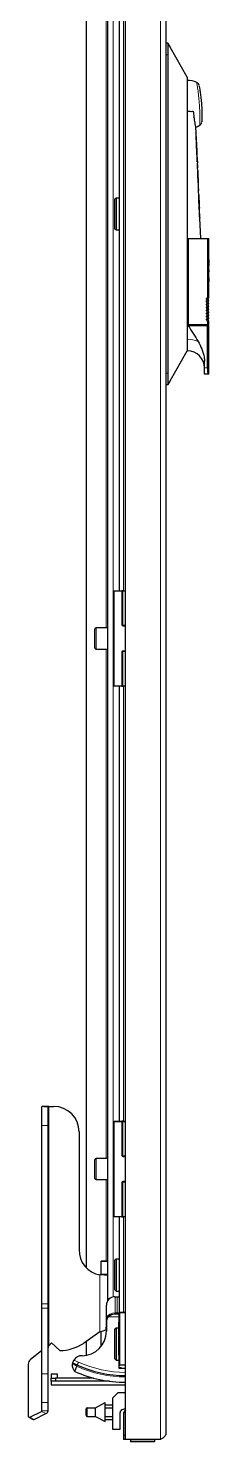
# Model space of a CAD drawing. Header units: millimetres. Extents: x -902 to 2905, y -1229 to 1219.
# Drawn here: x 838 to 923, y -702 to -36 of the extents above; entities that cross this region are included whole.
import ezdxf

# ---------------------------------------------------------------- set-up
doc = ezdxf.new("R2010")
doc.units = ezdxf.units.MM

msp = doc.modelspace()

# ---------------------------------------------------------------- linework, layer by layer
at = {"color": 7, "linetype": 'Continuous', "lineweight": 25}
for p, q in [((883.4, -700.62), (883.4, 454.38)), ((902.4, 451.78), (902.4, -698.02)), ((874.9, 416.58), (874.9, -635.38)), ((864.9, 373.49), (864.9, -619.73)), ((880.4, 54.38), (880.4, -300.62)), ((903.4, -42.62), (902.4, -42.62)), ((912.4, -58.62), (904.48, -44.53)), ((903.4, -48.12), (903.4, -198.12)), ((912.4, -58.62), (912.4, -64.09)), ((912.4, -64.09), (912.4, -71.62)), ((912.4, -71.62), (912.4, -174.62)), ((919.34, -79.68), (919.35, -79.49)), ((916.92, -91.29), (916.52, -82.1)), ((916.63, -85.32), (916.59, -84.94)), ((916.64, -85.32), (916.6, -84.94)), ((916.6, -84.94), (916.72, -88.1)), ((916.65, -85.61), (916.63, -85.32)), ((916.64, -85.32), (916.63, -85.32)), ((916.66, -85.61), (916.64, -85.32)), ((916.66, -85.61), (916.65, -85.61)), ((917, -93.38), (916.91, -91.29)), ((917.18, -97.29), (916.96, -93.49)), ((917.17, -96.89), (917.03, -93.79)), ((917.03, -95.19), (917.27, -99.18)), ((917.16, -96.89), (917.18, -97.29)), ((917.23, -98.54), (917.17, -97.29)), ((917.18, -97.29), (917.17, -97.29)), ((917.2, -99.18), (917.19, -99.18)), ((917.27, -99.18), (917.2, -99.18)), ((917.35, -101.4), (917.26, -99.18)), ((917.3, -101.4), (917.3, -101.39)), ((917.3, -101.4), (917.3, -101.4)), ((917.42, -102.66), (917.36, -101.4)), ((917.41, -102.67), (917.41, -102.66)), ((917.52, -105.12), (917.42, -102.98)), ((917.53, -105.12), (917.52, -105.12)), ((917.73, -109.67), (917.53, -105.09)), ((917.57, -107.14), (917.62, -108.11)), ((917.58, -107.14), (917.63, -108.11)), ((917.69, -109.67), (917.68, -109.67)), ((917.82, -112.04), (917.72, -109.67)), ((917.77, -112.04), (917.77, -112.04)), ((917.94, -114.5), (917.83, -112.03)), ((878.9, -115.62), (878.4, -116.12)), ((878.4, -130.12), (878.4, -116.12)), ((880.4, -115.62), (878.9, -115.62)), ((878.9, -115.62), (878.9, -130.62)), ((917.89, -113.74), (917.89, -113.74)), ((917.9, -113.74), (917.9, -113.74)), ((917.93, -114.27), (917.92, -114.12)), ((917.94, -114.67), (917.93, -114.39)), ((917.96, -115.97), (917.95, -115.97)), ((917.97, -115.97), (917.96, -115.97)), ((918, -116.76), (917.96, -115.97)), ((918.02, -116.43), (917.97, -115.19)), ((918.01, -116.76), (917.97, -115.97)), ((917.99, -116.76), (917.98, -116.76)), ((917.99, -116.76), (918.01, -116.76)), ((918, -115.94), (918.05, -117.04)), ((918.03, -116.75), (918.02, -116.43)), ((918.07, -117.65), (918.04, -116.85)), ((918.13, -118.88), (918.07, -117.65)), ((918.16, -119.69), (918.15, -119.41)), ((918.17, -119.94), (918.17, -119.8)), ((918.18, -120.41), (918.18, -120.41)), ((918.31, -123), (918.19, -120.33)), ((918.19, -120.41), (918.19, -120.41)), ((918.26, -123.01), (918.25, -123.01)), ((918.31, -124.47), (918.25, -123.02)), ((918.39, -125.12), (918.3, -123)), ((918.82, -134.62), (918.4, -125.12)), ((878.4, -130.12), (878.9, -130.62)), ((878.9, -130.62), (880.4, -130.62)), ((912.4, -134.62), (912.61, -134.62)), ((912.61, -134.62), (912.85, -134.62)), ((912.85, -134.62), (912.85, -175.12)), ((912.85, -134.62), (921.95, -134.62)), ((921.95, -134.62), (921.95, -162.62)), ((921.95, -134.62), (922.61, -134.62)), ((922.36, -139.62), (922.61, -139.62)), ((922.36, -139.62), (922.36, -149.38)), ((922.6, -141.57), (922.6, -139.62)), ((922.61, -139.62), (922.61, -134.62)), ((922.48, -141.57), (922.48, -147.43)), ((922.49, -141.57), (922.48, -141.57)), ((922.49, -141.57), (922.49, -147.43)), ((922.49, -141.57), (922.61, -141.57)), ((922.61, -142.55), (922.54, -142.55)), ((922.54, -142.55), (922.54, -147.43)), ((922.58, -144.5), (922.58, -147.43)), ((922.59, -144.5), (922.58, -144.5)), ((922.59, -144.5), (922.59, -147.43)), ((922.59, -144.5), (922.61, -144.5)), ((922.6, -144.5), (922.6, -142.55)), ((922.61, -142.55), (922.61, -141.57)), ((922.61, -147.43), (922.61, -144.5)), ((922.54, -149.38), (922.36, -149.38)), ((922.5, -153.18), (922.36, -153.18)), ((922.36, -153.18), (922.36, -156.15)), ((922.49, -147.43), (922.48, -147.43)), ((922.54, -147.43), (922.49, -147.43)), ((922.54, -149.38), (922.54, -152.31)), ((922.61, -152.31), (922.54, -152.31)), ((922.6, -153.18), (922.57, -156.15)), ((922.59, -147.43), (922.58, -147.43)), ((922.58, -149.38), (922.58, -150.35)), ((922.59, -149.38), (922.58, -149.38)), ((922.59, -150.35), (922.58, -150.35)), ((922.61, -147.43), (922.59, -147.43)), ((922.59, -149.38), (922.59, -150.35)), ((922.59, -149.38), (922.61, -149.38)), ((922.61, -150.35), (922.59, -150.35)), ((922.6, -149.38), (922.6, -147.43)), ((922.6, -152.31), (922.6, -150.35)), ((922.6, -153.81), (922.61, -153.18)), ((922.61, -153.18), (922.6, -153.18)), ((922.61, -150.35), (922.61, -149.38)), ((922.61, -153.18), (922.61, -152.31)), ((922.36, -156.15), (922.43, -156.15)), ((922.42, -153.68), (922.42, -154.47)), ((922.43, -153.68), (922.42, -153.68)), ((922.43, -154.47), (922.42, -154.47)), ((922.42, -154.97), (922.42, -156.15)), ((922.43, -154.97), (922.42, -154.97)), ((922.43, -153.68), (922.43, -154.47)), ((922.43, -153.68), (922.49, -153.68)), ((922.49, -154.47), (922.43, -154.47)), ((922.43, -154.97), (922.43, -156.15)), ((922.43, -154.97), (922.48, -154.97)), ((922.51, -156.15), (922.52, -156.15)), ((922.53, -154.71), (922.52, -154.71)), ((922.52, -156.15), (922.56, -156.15)), ((922.55, -155.36), (922.54, -155.36)), ((922.54, -155.72), (922.54, -155.73)), ((922.55, -155.72), (922.54, -155.72)), ((922.55, -155.73), (922.54, -155.73)), ((922.56, -154.02), (922.55, -154.02)), ((922.55, -155.72), (922.55, -155.73)), ((922.55, -156.06), (922.55, -156.15)), ((922.56, -156.06), (922.55, -156.06)), ((922.56, -156.06), (922.56, -156.15)), ((922.57, -156.15), (922.59, -156.15)), ((922.58, -156.15), (922.59, -155.54)), ((922.59, -155.05), (922.6, -153.78)), ((922.6, -155.05), (922.59, -155.05)), ((922.59, -156.15), (922.6, -155.54)), ((922.6, -155.54), (922.59, -155.54)), ((922.6, -155.05), (922.61, -153.78)), ((922.61, -153.78), (922.6, -153.78)), ((922.6, -155.54), (922.6, -154.72)), ((922.6, -155.05), (922.61, -155.05)), ((922.6, -155.54), (922.61, -155.54)), ((922.61, -153.78), (922.61, -155.05)), ((922.61, -162.62), (922.61, -155.54)), ((921.41, -162.72), (921.85, -162.72)), ((921.41, -164.12), (921.85, -164.12)), ((921.41, -165.52), (921.85, -165.52)), ((922.51, -162.72), (921.85, -162.72)), ((922.51, -164.12), (921.85, -164.12)), ((922.51, -165.52), (921.85, -165.52)), ((922.61, -164.02), (921.95, -164.02)), ((922.61, -165.42), (921.95, -165.42)), ((922.61, -164.02), (922.11, -162.72)), ((922.61, -165.42), (922.11, -164.12)), ((922.61, -166.82), (922.11, -165.52)), ((921.41, -166.92), (921.85, -166.92)), ((921.41, -168.32), (921.85, -168.32)), ((921.41, -169.72), (921.85, -169.72)), ((921.41, -171.12), (921.85, -171.12)), ((921.41, -172.52), (921.85, -172.52)), ((922.51, -166.92), (921.85, -166.92)), ((922.51, -168.32), (921.85, -168.32)), ((922.51, -169.72), (921.85, -169.72)), ((922.51, -171.12), (921.85, -171.12)), ((922.51, -172.52), (921.85, -172.52)), ((922.61, -166.82), (921.95, -166.82)), ((922.61, -168.22), (921.95, -168.22)), ((922.61, -169.62), (921.95, -169.62)), ((922.61, -171.02), (921.95, -171.02)), ((922.61, -172.42), (921.95, -172.42)), ((922.61, -168.22), (922.11, -166.92)), ((922.61, -169.62), (922.11, -168.32)), ((922.61, -171.02), (922.11, -169.72)), ((922.61, -172.42), (922.11, -171.12)), ((922.61, -173.82), (922.11, -172.52)), ((912.4, -174.62), (912.4, -175.62)), ((912.4, -175.12), (912.61, -175.12)), ((912.61, -175.62), (912.4, -175.62)), ((912.61, -175.12), (912.85, -175.12)), ((912.61, -175.62), (912.85, -175.62)), ((912.85, -175.12), (921.95, -175.12)), ((912.85, -175.62), (921.95, -175.62)), ((920.61, -175.62), (920.59, -175.12)), ((921.95, -173.82), (921.95, -175.12)), ((922.61, -173.82), (921.95, -173.82)), ((921.95, -175.12), (922.61, -175.12)), ((921.95, -195.62), (921.95, -175.62)), ((921.95, -175.62), (922.61, -175.62)), ((922.61, -175.12), (922.61, -173.82)), ((922.61, -198.62), (922.61, -175.62)), ((912.4, -182.15), (912.4, -187.62)), ((904.48, -201.7), (912.4, -187.62)), ((912.4, -187.62), (912.61, -187.62)), ((920.61, -195.62), (920.61, -192.53)), ((922.33, -198.62), (920.61, -198.62)), ((922.61, -198.62), (922.33, -198.62)), ((903.4, -203.62), (902.4, -203.62)), ((877.9, -345.42), (877.9, -300.82)), ((878.1, -300.62), (881.7, -300.62)), ((882.1, -300.62), (881.7, -300.62)), ((881.9, -300.82), (881.9, -316.92)), ((882.1, -300.62), (883.4, -300.62)), ((868.9, -324.16), (868.9, -318.72)), ((874.9, -318.12), (869.5, -318.12)), ((882.1, -317.12), (883.4, -317.12)), ((868.9, -327.52), (868.9, -324.16)), ((869.5, -328.12), (874.9, -328.12)), ((881.9, -329.32), (881.9, -345.42)), ((883.4, -329.12), (882.1, -329.12)), ((881.7, -345.62), (878.1, -345.62)), ((880.4, -345.62), (880.4, -550.62)), ((881.7, -345.62), (882.1, -345.62)), ((883.4, -345.62), (882.1, -345.62)), ((846.92, -543.64), (843.92, -543.64)), ((843.92, -552.62), (843.92, -543.64)), ((844.88, -543.62), (847, -543.62)), ((846.92, -552.62), (846.92, -543.64)), ((847.22, -543.62), (847, -543.62)), ((847.22, -543.62), (849.51, -543.62)), ((843.92, -636.67), (843.92, -552.62)), ((846.92, -636.67), (846.92, -552.62)), ((877.9, -595.42), (877.9, -550.82)), ((878.1, -550.62), (881.7, -550.62)), ((882.1, -550.62), (881.7, -550.62)), ((881.9, -550.82), (881.9, -566.92)), ((882.1, -550.62), (883.4, -550.62)), ((861.51, -555.62), (861.51, -611.12)), ((868.9, -574.16), (868.9, -568.72)), ((874.9, -568.12), (869.5, -568.12)), ((882.1, -567.12), (883.4, -567.12)), ((868.9, -577.52), (868.9, -574.16)), ((869.5, -578.12), (874.9, -578.12)), ((881.9, -579.32), (881.9, -595.42)), ((883.4, -579.12), (882.1, -579.12)), ((881.7, -595.62), (878.1, -595.62)), ((880.4, -595.62), (880.4, -640.62)), ((881.7, -595.62), (882.1, -595.62)), ((883.4, -595.62), (882.1, -595.62)), ((874.9, -616.58), (871.9, -616.58)), ((871.9, -616.72), (871.9, -616.58)), ((871.9, -622.87), (871.9, -616.72)), ((878.9, -615.62), (878.4, -616.12)), ((878.4, -623.12), (878.4, -616.12)), ((880.4, -615.62), (878.9, -615.62)), ((878.9, -615.62), (878.9, -623.12)), ((874.9, -622.87), (871.9, -622.87)), ((878.4, -630.12), (878.4, -623.12)), ((878.9, -623.12), (878.9, -630.62)), ((878.4, -630.12), (878.9, -630.62)), ((878.9, -630.62), (880.4, -630.62)), ((843.92, -638.67), (843.92, -636.67)), ((843.92, -669.56), (843.92, -638.67)), ((846.92, -638.67), (846.92, -636.67)), ((846.92, -669.56), (846.92, -638.67)), ((874.4, -643.26), (874.4, -637.32)), ((874.4, -643.26), (874.4, -637.32)), ((878.4, -633.32), (878.4, -633.32)), ((878.4, -633.32), (878.43, -633.32)), ((878.43, -633.32), (879.39, -633.32)), ((879.39, -633.32), (880.4, -633.32)), ((874.3, -645.65), (874.4, -645.65)), ((874.3, -645.78), (874.4, -645.78)), ((874.3, -645.78), (874.3, -647.34)), ((874.4, -645.32), (874.4, -643.26)), ((874.4, -645.32), (874.4, -649.57)), ((878.4, -641.32), (880.4, -641.32)), ((880.2, -645.27), (880.4, -645.27)), ((880.2, -648.22), (880.2, -645.27)), ((880.4, -640.62), (880.7, -640.62)), ((880.4, -665.32), (880.4, -640.92)), ((880.7, -640.62), (881.35, -640.62)), ((881.35, -640.62), (882.4, -640.62)), ((882.4, -640.62), (883.4, -640.62)), ((871.3, -649.82), (863.55, -655.26)), ((871.9, -656.73), (871.9, -649.64)), ((874.29, -647.47), (874.3, -647.47)), ((874.3, -647.34), (874.4, -647.34)), ((874.3, -647.47), (874.4, -647.47)), ((874.3, -647.54), (874.4, -647.54)), ((874.3, -647.67), (874.4, -647.67)), ((874.3, -648.67), (874.3, -647.67)), ((874.3, -649.17), (874.3, -648.67)), ((874.3, -648.67), (874.4, -648.67)), ((874.3, -649.17), (874.4, -649.17)), ((878.9, -648.12), (878.4, -648.62)), ((878.4, -655.62), (878.4, -648.62)), ((880.2, -648.12), (878.9, -648.12)), ((878.9, -648.12), (878.9, -655.62)), ((880.18, -651.66), (880.4, -651.66)), ((880.2, -648.22), (880.4, -648.22)), ((880.2, -650.22), (880.2, -648.22)), ((880.2, -650.22), (880.4, -650.22)), ((880.2, -651.57), (880.2, -650.22)), ((880.2, -651.57), (880.4, -651.57)), ((880.2, -653.23), (880.2, -651.83)), ((843.74, -658.78), (838.62, -662.82)), ((848.51, -654.98), (847.22, -656.38)), ((852.45, -658.62), (848.51, -654.98)), ((864.9, -654.31), (864.9, -660.8)), ((878.4, -662.62), (878.4, -655.62)), ((878.9, -655.62), (878.9, -663.12)), ((880.2, -654.82), (880.18, -654.82)), ((880.2, -653.23), (880.4, -653.23)), ((880.2, -654.28), (880.2, -653.23)), ((880.2, -654.28), (880.4, -654.28)), ((880.2, -656.15), (880.2, -654.28)), ((880.2, -656.15), (880.4, -656.15)), ((880.2, -656.95), (880.2, -656.15)), ((880.2, -656.95), (880.4, -656.95)), ((837.53, -665.05), (837.53, -689.54)), ((860.67, -665.5), (858.5, -664.61)), ((878.4, -662.62), (878.9, -663.12)), ((878.9, -663.12), (880.4, -663.12)), ((880.2, -660.76), (880.4, -660.76)), ((880.4, -667.12), (880.4, -665.32)), ((883.4, -665.62), (880.7, -665.62)), ((843.92, -683.08), (843.92, -669.56)), ((846.92, -683.08), (846.92, -669.56)), ((851.3, -669.82), (848.3, -669.82)), ((848.3, -669.82), (848.3, -671.62)), ((848.3, -673.12), (848.3, -671.62)), ((848.3, -671.62), (850.3, -671.62)), ((850.3, -671.62), (850.3, -673.12)), ((868.27, -671.62), (850.3, -671.62)), ((851.3, -671.62), (851.3, -669.82)), ((881.15, -666.82), (880.4, -666.82)), ((883.4, -667.12), (880.4, -667.12)), ((882.2, -667.12), (881.15, -666.82)), ((850.3, -673.12), (848.3, -673.12)), ((848.3, -673.12), (848.3, -674.82)), ((848.3, -674.82), (883.4, -674.82)), ((875.79, -673.12), (850.3, -673.12)), ((879.8, -678.62), (877.3, -681.12)), ((883.4, -678.62), (879.8, -678.62)), ((843.92, -687.09), (843.92, -683.08)), ((846.92, -687.09), (846.92, -683.08)), ((865.3, -685.65), (869.3, -685.65)), ((869.3, -685.65), (873.8, -683.16)), ((869.3, -689.66), (869.3, -685.65)), ((873.8, -685.72), (873.8, -683.16)), ((873.8, -684.16), (877.3, -684.16)), ((873.8, -685.66), (877.3, -685.66)), ((873.8, -689.59), (873.8, -685.72)), ((877.3, -681.12), (877.3, -695.62)), ((837.79, -690.08), (839.92, -691.14)), ((838.24, -690.05), (843.74, -687.3)), ((840.36, -691.11), (845.86, -688.36)), ((864.8, -689.16), (864.8, -686.15)), ((865.3, -689.66), (869.3, -689.66)), ((869.3, -689.66), (873.8, -692.16)), ((873.8, -692.16), (873.8, -689.59)), ((873.8, -689.66), (877.3, -689.66)), ((873.8, -691.16), (877.3, -691.16)), ((880.8, -695.62), (880.8, -687.89)), ((881.89, -686.45), (883.4, -686.02)), ((883.4, -686.65), (882.4, -687.98)), ((882.4, -687.98), (882.4, -698.62)), ((877.3, -695.62), (880.8, -695.62)), ((882.4, -698.62), (882.4, -700.62)), ((883.4, -698.62), (882.4, -698.62)), ((883.4, -700.62), (882.4, -700.62)), ((899.8, -700.62), (883.4, -700.62)), ((885.65, -700.62), (885.65, -701.37)), ((896.9, -701.62), (885.9, -701.62)), ((897.15, -701.37), (897.15, -700.62))]:
    msp.add_line(p, q, dxfattribs=at)
at = {"color": 8, "linetype": 'Continuous', "lineweight": 18}
for p, q in [((899.8, -700.62), (899.8, 454.38)), ((877.5, 416.58), (877.5, -633.42)), ((874.3, 71.88), (874.3, -318.12)), ((882.4, 54.38), (882.4, -300.62)), ((903.4, -48.12), (902.4, -48.12)), ((917.58, -107.14), (917.57, -107.14)), ((917.63, -108.11), (917.62, -108.11)), ((912.61, -134.62), (912.61, -175.12)), ((921.95, -162.62), (922.61, -162.62)), ((912.61, -182.15), (912.4, -182.15)), ((912.61, -187.62), (912.61, -182.15)), ((903.4, -198.12), (902.4, -198.12)), ((920.61, -195.62), (921.95, -195.62)), ((877.9, -300.82), (878.1, -300.82)), ((878.1, -300.62), (878.1, -300.82)), ((878.1, -300.82), (878.1, -345.42)), ((881.7, -300.82), (878.1, -300.82)), ((881.7, -300.62), (881.7, -300.82)), ((881.7, -316.92), (881.7, -300.82)), ((881.7, -300.82), (881.9, -300.82)), ((881.9, -300.82), (882.1, -300.82)), ((882.1, -300.62), (882.1, -300.82)), ((882.1, -300.82), (882.1, -316.92)), ((883.4, -300.82), (882.1, -300.82)), ((869.5, -318.12), (869.5, -324.3)), ((881.9, -316.92), (881.7, -316.92)), ((881.9, -316.92), (882.1, -316.92)), ((882.1, -317.12), (882.1, -316.92)), ((882.1, -316.92), (883.4, -316.92)), ((882.1, -317.12), (882.1, -317.32)), ((883.4, -317.32), (882.1, -317.32)), ((869.5, -324.3), (869.5, -328.12)), ((874.3, -328.12), (874.3, -568.12)), ((881.7, -329.32), (881.9, -329.32)), ((881.7, -345.42), (881.7, -329.32)), ((882.1, -329.32), (881.9, -329.32)), ((882.1, -328.92), (882.1, -329.12)), ((882.1, -328.92), (883.4, -328.92)), ((882.1, -329.12), (882.1, -329.32)), ((883.4, -329.32), (882.1, -329.32)), ((882.1, -329.32), (882.1, -345.42)), ((878.1, -345.42), (877.9, -345.42)), ((878.1, -345.42), (881.7, -345.42)), ((878.1, -345.42), (878.1, -345.62)), ((881.7, -345.42), (881.9, -345.42)), ((881.7, -345.42), (881.7, -345.62)), ((882.1, -345.42), (881.9, -345.42)), ((882.1, -345.42), (882.1, -345.62)), ((882.1, -345.42), (883.4, -345.42)), ((882.4, -345.62), (882.4, -550.62)), ((847.22, -543.62), (847.22, -656.38)), ((846.92, -552.62), (843.92, -552.62)), ((877.9, -550.82), (878.1, -550.82)), ((878.1, -550.62), (878.1, -550.82)), ((878.1, -550.82), (878.1, -595.42)), ((881.7, -550.82), (878.1, -550.82)), ((881.7, -550.62), (881.7, -550.82)), ((881.7, -566.92), (881.7, -550.82)), ((881.7, -550.82), (881.9, -550.82)), ((881.9, -550.82), (882.1, -550.82)), ((882.1, -550.62), (882.1, -550.82)), ((882.1, -550.82), (882.1, -566.92)), ((883.4, -550.82), (882.1, -550.82)), ((869.5, -568.12), (869.5, -574.3)), ((881.9, -566.92), (881.7, -566.92)), ((881.9, -566.92), (882.1, -566.92)), ((882.1, -566.92), (883.4, -566.92)), ((882.1, -567.12), (882.1, -566.92)), ((882.1, -567.12), (882.1, -567.32)), ((883.4, -567.32), (882.1, -567.32)), ((869.5, -574.3), (869.5, -578.12)), ((874.3, -578.12), (874.3, -616.58)), ((881.7, -595.42), (881.7, -579.32)), ((881.7, -579.32), (881.9, -579.32)), ((882.1, -579.32), (881.9, -579.32)), ((882.1, -578.92), (883.4, -578.92)), ((882.1, -578.92), (882.1, -579.12)), ((882.1, -579.12), (882.1, -579.32)), ((883.4, -579.32), (882.1, -579.32)), ((882.1, -579.32), (882.1, -595.42)), ((878.1, -595.42), (877.9, -595.42)), ((878.1, -595.42), (881.7, -595.42)), ((878.1, -595.42), (878.1, -595.62)), ((881.7, -595.42), (881.9, -595.42)), ((881.7, -595.42), (881.7, -595.62)), ((882.1, -595.42), (881.9, -595.42)), ((882.1, -595.42), (882.1, -595.62)), ((882.1, -595.42), (883.4, -595.42)), ((882.4, -595.62), (882.4, -640.62)), ((874.9, -616.72), (871.9, -616.72)), ((871.3, -622.98), (871.3, -649.82)), ((846.92, -636.67), (843.92, -636.67)), ((846.92, -638.67), (843.92, -638.67)), ((874.4, -637.32), (874.4, -637.32)), ((878.43, -640.82), (878.43, -633.32)), ((879.39, -633.32), (879.39, -640.82)), ((880.4, -642.82), (875.28, -642.82)), ((878.4, -641.32), (878.4, -640.82)), ((878.4, -640.82), (878.43, -640.82)), ((878.43, -641.32), (878.43, -640.82)), ((878.43, -640.82), (879.39, -640.82)), ((879.39, -640.82), (880.42, -640.82)), ((880.4, -640.92), (880.7, -640.92)), ((880.7, -640.62), (880.7, -640.92)), ((880.7, -640.92), (880.7, -665.32)), ((883.4, -640.92), (880.7, -640.92)), ((843.74, -658.78), (843.74, -687.3)), ((859.07, -663.21), (861.26, -664.12)), ((880.2, -659.52), (880.4, -659.52)), ((880.4, -665.32), (880.7, -665.32)), ((880.7, -665.32), (883.4, -665.32)), ((880.7, -665.32), (880.7, -665.62)), ((846.92, -669.56), (843.92, -669.56)), ((846.92, -683.08), (843.92, -683.08)), ((865.3, -685.65), (865.3, -689.66)), ((840.36, -691.11), (838.24, -690.05)), ((843.74, -687.3), (845.86, -688.36)), ((843.92, -687.09), (846.92, -687.09)), ((885.65, -701.37), (897.15, -701.37))]:
    msp.add_line(p, q, dxfattribs=at)
at = {"color": 7, "linetype": 'Continuous', "lineweight": 25, "flags": 128}
for points in [[(916.96, -93.49), (917, -94.44), (917.03, -95.19)], [(917.2, -99.18), (917.26, -100.42), (917.3, -101.4)], [(917.58, -107.8), (917.69, -110.17), (917.77, -112.04)], [(917.62, -108.11), (917.65, -108.99), (917.68, -109.67)], [(917.63, -108.11), (917.66, -108.99), (917.69, -109.67)], [(917.97, -116.62), (918.16, -121.02), (918.31, -124.47)], [(918.25, -123.01), (918.1, -119.51), (917.98, -116.76)], [(918.26, -123.01), (918.11, -119.51), (917.99, -116.76)], [(922.51, -155.45), (922.52, -155.63), (922.52, -155.77)], [(922.54, -155.72), (922.54, -155.51), (922.54, -155.36)], [(922.55, -155.72), (922.55, -155.51), (922.55, -155.36)], [(837.53, -689.54), (837.55, -689.7), (837.59, -689.84), (837.65, -689.96), (837.74, -690.05), (837.85, -690.1), (837.97, -690.12), (838.1, -690.1), (838.24, -690.05)]]:
    msp.add_lwpolyline(points, dxfattribs=at)
at = {"color": 7, "linetype": 'Continuous', "lineweight": 25}
for centre, radius, start, end in [((912.4, -71.62), 11.4, 66.37549, 90), ((912.4, -71.62), 11.4, 291.36213, 301.71629), ((922.51, -162.62), 0.1, 270, 360), ((922.51, -164.02), 0.1, 270, 0), ((922.51, -165.42), 0.1, 270, 0), ((922.51, -166.82), 0.1, 270, 0), ((922.51, -168.22), 0.1, 270, 0), ((922.51, -169.62), 0.1, 270, 0), ((922.51, -171.02), 0.1, 270, 0), ((922.51, -172.42), 0.1, 270, 0), ((912.61, -195.62), 8, 0, 90), ((878.1, -300.82), 0.2, 90, 180), ((881.7, -300.82), 0.2, 0, 90), ((869.5, -318.72), 0.6, 90, 180), ((882.1, -316.92), 0.2, 180, 270), ((869.5, -327.52), 0.6, 180, 270), ((882.1, -329.32), 0.2, 90, 180), ((878.1, -345.42), 0.2, 180, 270), ((881.7, -345.42), 0.2, 270, 0), ((849.51, -555.62), 12, 0, 90), ((878.1, -550.82), 0.2, 90, 180), ((881.7, -550.82), 0.2, 0, 90), ((869.5, -568.72), 0.6, 90, 180), ((882.1, -566.92), 0.2, 180, 270), ((869.5, -577.52), 0.6, 180, 270), ((882.1, -579.32), 0.2, 90, 180), ((878.1, -595.42), 0.2, 180, 270), ((881.7, -595.42), 0.2, 270, 0), ((873.08, -611.53), 11.58, 177.93112, 261.14125), ((878.4, -637.32), 4, 90, 180), ((878.4, -637.32), 4, 90, 180), ((878.4, -645.32), 4, 141.31781, 180), ((880.7, -640.92), 0.3, 90, 180), ((862.9, -649.57), 11.5, 270, 0), ((852.45, -638.62), 20, 270, 303.69007), ((840.54, -665.14), 3.01, 129.67109, 178.31266), ((862.9, -665.57), 4.5, 90, 148.43185), ((883.4, -615.42), 55, 245.58594, 270), ((880.7, -665.32), 0.3, 180, 270), ((883.4, -615.42), 58.2, 245.70354, 270), ((865.3, -686.15), 0.5, 90, 180), ((840.11, -690.69), 0.489, 246.38197, 300.88579), ((843.65, -687.05), 0.266, 289.1377, 351.58375), ((845.34, -686.85), 1.59, 289.1377, 351.58375), ((865.3, -689.16), 0.5, 180, 270), ((882.3, -687.89), 1.5, 106, 180), ((885.9, -701.37), 0.25, 180, 270), ((896.9, -701.37), 0.25, 270, 0)]:
    msp.add_arc(centre, radius, start, end, dxfattribs=at)
at = {"color": 8, "linetype": 'Continuous', "lineweight": 18}
for centre, radius, start, end in [((912.76, -194.21), 12.07, 66.28954, 90.71323), ((882.1, -316.92), 0.4, 180, 270), ((882.1, -329.32), 0.4, 90, 180), ((882.1, -566.92), 0.4, 180, 270), ((882.1, -579.32), 0.4, 90, 180), ((878.4, -645.32), 4.5, 90, 152.71955), ((878.9, -640.83), 0.491, 271.15589, 1.11103), ((883.4, -615.42), 53.5, 245.55903, 270), ((883.4, -615.42), 55.65, 245.60841, 270)]:
    msp.add_arc(centre, radius, start, end, dxfattribs=at)
at = {"color": 7, "linetype": 'Continuous', "lineweight": 25}
for points, knots in [([(903.4, -42.62), (903.4, -42.68), (903.4, -42.8), (903.4, -43.75), (903.4, -45.14), (903.4, -46.69), (903.4, -47.71), (903.4, -48.12)], [0, 0, 0, 0, 0.214694, 0.429388, 0.644082, 0.858775, 1, 1, 1, 1]), ([(904.48, -44.54), (904.29, -44.23), (903.93, -43.65), (903.57, -42.95), (903.41, -42.61)], [0, 0, 0, 0, 0.525323, 1, 1, 1, 1]), ([(918.03, -62.38), (918, -62.32), (917.94, -62.14), (917.77, -61.83), (917.46, -61.46), (917.14, -61.29), (916.98, -61.19)], [0, 0, 0, 0, 0.124152, 0.341643, 0.649974, 1, 1, 1, 1]), ([(918.11, -62.72), (918.1, -62.69), (918.08, -62.6), (918.18, -63.11), (918.38, -64.3), (918.71, -66.52), (919.03, -69.28), (919.26, -72.23), (919.38, -75.01), (919.39, -77.33), (919.36, -78.96), (919.34, -79.62), (919.34, -79.67), (919.34, -79.68)], [0, 0, 0, 0, 0.030403, 0.098769, 0.206023, 0.316924, 0.429796, 0.54227, 0.652144, 0.75822, 0.860909, 0.962167, 1, 1, 1, 1]), ([(916.5, -82.1), (916.5, -82.11), (916.51, -82.13), (916.25, -80.77), (915.93, -78.58), (915.64, -76.51), (915.58, -75.28), (915.34, -74.91), (915.27, -74.86), (915.2, -74.83), (915.08, -74.85), (914.63, -74.92), (913.71, -74.95), (912.89, -74.74), (912.42, -74.62)], [0, 0, 0, 0, 0.142088, 0.367463, 0.591561, 0.739426, 0.81331, 0.820191, 0.825612, 0.829303, 0.833042, 0.848757, 0.911877, 1, 1, 1, 1]), ([(916.74, -88.04), (916.73, -87.6), (916.69, -86.73), (916.67, -85.98), (916.66, -85.61)], [0, 0, 0, 0, 0.500963, 1, 1, 1, 1]), ([(918.39, -81.29), (918.48, -81.24), (918.7, -81.12), (918.95, -80.82), (919.15, -80.48), (919.26, -80.2), (919.29, -80.04), (919.31, -79.98)], [0, 0, 0, 0, 0.174701, 0.458342, 0.696381, 0.888501, 1, 1, 1, 1]), ([(916.72, -88.1), (916.74, -88.69), (916.8, -89.87), (916.89, -91.58), (916.97, -92.89), (917.01, -93.54), (917.03, -93.77), (917.03, -93.8), (917.03, -93.81)], [0, 0, 0, 0, 0.250282, 0.499393, 0.748791, 0.874699, 0.937286, 1, 1, 1, 1]), ([(916.92, -91.3), (916.92, -91.28), (916.92, -91.25), (916.9, -90.99), (916.88, -90.64), (916.85, -90.05), (916.8, -89.17), (916.76, -88.42), (916.74, -88.04)], [0, 0, 0, 0, 0.124416, 0.248357, 0.373982, 0.500169, 0.7494, 1, 1, 1, 1]), ([(917.42, -102.67), (917.42, -102.65), (917.42, -102.6), (917.42, -102.91), (917.43, -103.49), (917.44, -104.01), (917.45, -104.27)], [0, 0, 0, 0, 0.158534, 0.438495, 0.717863, 1, 1, 1, 1]), ([(917.45, -104.27), (917.46, -104.54), (917.47, -105.09), (917.52, -106.29), (917.56, -107.2), (917.58, -107.8)], [0, 0, 0, 0, 0.249362, 0.4996719, 1, 1, 1, 1]), ([(917.52, -105.12), (917.52, -105.13), (917.52, -105.14), (917.52, -105.32), (917.52, -105.57), (917.53, -105.92), (917.55, -106.44), (917.56, -106.86), (917.57, -107.14)], [0, 0, 0, 0, 0.249432, 0.37514, 0.499356, 0.623458, 0.749245, 1, 1, 1, 1]), ([(917.53, -105.12), (917.53, -105.13), (917.53, -105.14), (917.53, -105.32), (917.53, -105.57), (917.54, -105.92), (917.56, -106.44), (917.57, -106.86), (917.58, -107.14)], [0, 0, 0, 0, 0.249432, 0.37514, 0.499356, 0.623458, 0.749245, 1, 1, 1, 1]), ([(917.92, -114.12), (917.92, -114.18), (917.93, -114.31), (917.94, -114.72), (917.96, -115.35), (917.99, -116.18), (918.02, -116.75), (918.03, -117.04)], [0, 0, 0, 0, 0.1246, 0.248977, 0.500405, 0.749333, 1, 1, 1, 1]), ([(918.04, -117.04), (918.02, -116.52), (917.98, -115.74), (917.95, -114.78), (917.93, -114.44), (917.93, -114.27)], [0, 0, 0, 0, 0.498965, 0.749922, 1, 1, 1, 1]), ([(918.05, -117.04), (918.03, -116.62), (918, -115.98), (917.97, -115.19), (917.95, -114.84), (917.94, -114.67)], [0, 0, 0, 0, 0.50146, 0.750257, 1, 1, 1, 1]), ([(917.96, -115.97), (917.96, -115.98), (917.96, -116), (917.95, -116.15), (917.96, -116.33), (917.96, -116.49), (917.97, -116.58), (917.97, -116.62)], [0, 0, 0, 0, 0.249445, 0.498999, 0.74851, 0.873859, 1, 1, 1, 1]), ([(918.03, -117.04), (918.04, -117.32), (918.07, -117.88), (918.11, -118.7), (918.14, -119.32), (918.16, -119.74), (918.17, -119.87), (918.17, -119.94)], [0, 0, 0, 0, 0.248731, 0.497377, 0.750528, 0.875233, 1, 1, 1, 1]), ([(918.17, -119.8), (918.16, -119.63), (918.14, -119.28), (918.1, -118.33), (918.06, -117.55), (918.04, -117.04)], [0, 0, 0, 0, 0.249575, 0.500842, 1, 1, 1, 1]), ([(918.05, -117.04), (918.06, -117.42), (918.09, -117.89), (918.1, -118.32), (918.11, -118.4)], [0, 0, 0, 0, 0.802786, 1, 1, 1, 1]), ([(918.15, -119.41), (918.14, -119.24), (918.13, -118.89), (918.09, -118.09), (918.07, -117.46), (918.05, -117.04)], [0, 0, 0, 0, 0.2508953, 0.500775, 1, 1, 1, 1]), ([(918.17, -119.97), (918.18, -120.04), (918.19, -120.23), (918.19, -120.33), (918.19, -120.41)], [0, 0, 0, 0, 0.3349706, 1, 1, 1, 1]), ([(918.31, -124.47), (918.31, -124.51), (918.32, -124.6), (918.33, -124.76), (918.34, -124.94), (918.35, -125.09), (918.36, -125.11), (918.36, -125.12)], [0, 0, 0, 0, 0.125388, 0.250591, 0.500192, 0.749805, 1, 1, 1, 1]), ([(922.55, -154.02), (922.55, -153.94), (922.55, -153.79), (922.54, -153.57), (922.54, -153.41), (922.52, -153.2), (922.5, -153.19), (922.49, -153.18)], [0, 0, 0, 0, 0.125885, 0.2500023, 0.3752557, 0.5012371, 1, 1, 1, 1]), ([(922.56, -154.02), (922.56, -153.92), (922.56, -153.76), (922.55, -153.55), (922.55, -153.38), (922.53, -153.2), (922.51, -153.19), (922.5, -153.18)], [0, 0, 0, 0, 0.149141, 0.264134, 0.378852, 0.560232, 1, 1, 1, 1]), ([(922.48, -154.97), (922.49, -154.97), (922.5, -154.98), (922.51, -155.04), (922.51, -155.1), (922.51, -155.21), (922.51, -155.33), (922.51, -155.42), (922.51, -155.45)], [0, 0, 0, 0, 0.3623072, 0.4997618, 0.6038945, 0.7077513, 0.8881589, 1, 1, 1, 1]), ([(922.49, -153.68), (922.5, -153.68), (922.51, -153.69), (922.52, -153.79), (922.52, -153.88), (922.52, -153.98), (922.52, -154.04), (922.52, -154.07)], [0, 0, 0, 0, 0.464779, 0.639498, 0.766783, 0.894486, 1, 1, 1, 1]), ([(922.52, -154.07), (922.52, -154.12), (922.52, -154.2), (922.52, -154.3), (922.51, -154.38), (922.51, -154.47), (922.5, -154.47), (922.49, -154.47)], [0, 0, 0, 0, 0.1448477, 0.2595538, 0.3741459, 0.5488424, 1, 1, 1, 1]), ([(922.52, -154.71), (922.53, -154.69), (922.53, -154.64), (922.54, -154.52), (922.54, -154.39), (922.55, -154.23), (922.55, -154.1), (922.55, -154.02)], [0, 0, 0, 0, 0.249783, 0.499064, 0.624235, 0.749653, 1, 1, 1, 1]), ([(922.54, -155.36), (922.54, -155.28), (922.54, -155.17), (922.54, -155.02), (922.54, -154.92), (922.54, -154.84), (922.53, -154.76), (922.53, -154.73), (922.52, -154.71)], [0, 0, 0, 0, 0.250367, 0.375745, 0.500635, 0.625633, 0.750126, 1, 1, 1, 1]), ([(922.52, -155.77), (922.52, -155.8), (922.52, -155.87), (922.52, -156), (922.52, -156.09), (922.52, -156.14), (922.52, -156.15)], [0, 0, 0, 0, 0.256139, 0.512698, 0.919022, 1, 1, 1, 1]), ([(922.53, -154.71), (922.54, -154.68), (922.54, -154.63), (922.55, -154.46), (922.56, -154.27), (922.56, -154.11), (922.56, -154.03), (922.56, -154.02)], [0, 0, 0, 0, 0.331473, 0.546481, 0.762526, 0.960277, 1, 1, 1, 1]), ([(922.55, -155.36), (922.55, -155.25), (922.55, -155.09), (922.55, -154.9), (922.54, -154.78), (922.54, -154.74), (922.53, -154.71)], [0, 0, 0, 0, 0.336422, 0.52346, 0.710673, 1, 1, 1, 1]), ([(922.55, -156.06), (922.55, -156.05), (922.55, -156.04), (922.55, -156), (922.54, -155.89), (922.54, -155.79), (922.54, -155.73)], [0, 0, 0, 0, 0.125363, 0.250032, 0.499675, 1, 1, 1, 1]), ([(922.56, -156.06), (922.56, -156.05), (922.56, -156.02), (922.56, -155.94), (922.55, -155.84), (922.55, -155.76), (922.55, -155.73)], [0, 0, 0, 0, 0.20263, 0.420406, 0.728008, 1, 1, 1, 1]), ([(921.95, -164.02), (921.86, -163.8), (921.73, -163.48), (921.55, -163.04), (921.46, -162.83), (921.41, -162.72)], [0, 0, 0, 0, 0.4999933, 0.7499958, 1, 1, 1, 1]), ([(921.95, -165.42), (921.86, -165.2), (921.73, -164.88), (921.55, -164.44), (921.46, -164.23), (921.41, -164.12)], [0, 0, 0, 0, 0.499993, 0.749996, 1, 1, 1, 1]), ([(921.95, -166.82), (921.86, -166.6), (921.73, -166.28), (921.55, -165.84), (921.46, -165.63), (921.41, -165.52)], [0, 0, 0, 0, 0.499993, 0.749996, 1, 1, 1, 1]), ([(921.85, -162.72), (921.86, -162.72), (921.89, -162.71), (921.92, -162.69), (921.95, -162.66), (921.95, -162.63), (921.95, -162.62), (921.95, -162.62)], [0, 0, 0, 0, 0.295691, 0.568687, 0.759853, 0.951912, 1, 1, 1, 1]), ([(921.85, -164.12), (921.86, -164.12), (921.89, -164.11), (921.92, -164.09), (921.95, -164.06), (921.95, -164.03), (921.95, -164.02), (921.95, -164.02)], [0, 0, 0, 0, 0.295691, 0.568687, 0.759853, 0.951912, 1, 1, 1, 1]), ([(921.85, -165.52), (921.86, -165.52), (921.89, -165.51), (921.92, -165.49), (921.95, -165.46), (921.95, -165.43), (921.95, -165.42), (921.95, -165.42)], [0, 0, 0, 0, 0.295691, 0.568687, 0.759853, 0.951912, 1, 1, 1, 1]), ([(921.95, -168.22), (921.86, -168), (921.73, -167.68), (921.55, -167.24), (921.46, -167.03), (921.41, -166.92)], [0, 0, 0, 0, 0.499993, 0.749996, 1, 1, 1, 1]), ([(921.95, -169.62), (921.86, -169.4), (921.73, -169.08), (921.55, -168.64), (921.46, -168.43), (921.41, -168.32)], [0, 0, 0, 0, 0.499993, 0.749996, 1, 1, 1, 1]), ([(921.95, -171.02), (921.86, -170.8), (921.73, -170.48), (921.55, -170.04), (921.46, -169.83), (921.41, -169.72)], [0, 0, 0, 0, 0.499993, 0.749996, 1, 1, 1, 1]), ([(921.95, -172.42), (921.86, -172.2), (921.73, -171.88), (921.55, -171.44), (921.46, -171.23), (921.41, -171.12)], [0, 0, 0, 0, 0.499993, 0.749996, 1, 1, 1, 1]), ([(921.95, -173.82), (921.86, -173.6), (921.73, -173.28), (921.55, -172.84), (921.46, -172.63), (921.41, -172.52)], [0, 0, 0, 0, 0.499993, 0.749996, 1, 1, 1, 1]), ([(921.85, -166.92), (921.86, -166.92), (921.89, -166.91), (921.92, -166.89), (921.95, -166.86), (921.95, -166.83), (921.95, -166.82), (921.95, -166.82)], [0, 0, 0, 0, 0.295691, 0.568687, 0.759853, 0.951912, 1, 1, 1, 1]), ([(921.85, -168.32), (921.86, -168.32), (921.89, -168.31), (921.92, -168.29), (921.95, -168.26), (921.95, -168.23), (921.95, -168.22), (921.95, -168.22)], [0, 0, 0, 0, 0.295691, 0.568687, 0.759853, 0.951912, 1, 1, 1, 1]), ([(921.85, -169.72), (921.86, -169.72), (921.89, -169.71), (921.92, -169.69), (921.95, -169.66), (921.95, -169.63), (921.95, -169.62), (921.95, -169.62)], [0, 0, 0, 0, 0.295691, 0.568687, 0.759853, 0.951912, 1, 1, 1, 1]), ([(921.85, -171.12), (921.86, -171.12), (921.89, -171.11), (921.92, -171.09), (921.95, -171.06), (921.95, -171.03), (921.95, -171.02), (921.95, -171.02)], [0, 0, 0, 0, 0.295691, 0.568687, 0.759853, 0.951912, 1, 1, 1, 1]), ([(921.85, -172.52), (921.86, -172.52), (921.89, -172.51), (921.92, -172.49), (921.95, -172.46), (921.95, -172.43), (921.95, -172.42), (921.95, -172.42)], [0, 0, 0, 0, 0.295691, 0.568687, 0.759853, 0.951912, 1, 1, 1, 1]), ([(912.4, -175.62), (912.4, -176.75), (912.4, -179.09), (912.4, -181.11), (912.4, -182.15)], [0, 0, 0, 0, 0.484389, 1, 1, 1, 1]), ([(912.85, -175.62), (913.67, -176.86), (915.32, -179.35), (916.85, -181.89), (917.61, -183.17)], [0, 0, 0, 0, 0.499713, 1, 1, 1, 1]), ([(917.61, -183.17), (918.22, -184.34), (919.46, -186.71), (920.47, -189.91), (920.57, -191.91), (920.61, -192.53)], [0, 0, 0, 0, 0.401015, 0.812371, 1, 1, 1, 1]), ([(903.4, -198.12), (903.4, -198.74), (903.4, -199.97), (903.4, -201.62), (903.4, -202.87), (903.4, -203.52), (903.4, -203.59), (903.4, -203.62)], [0, 0, 0, 0, 0.21469, 0.42938, 0.644073, 0.858767, 1, 1, 1, 1]), ([(920.61, -198.62), (920.61, -198.58), (920.61, -198.5), (920.61, -197.9), (920.61, -197.03), (920.61, -196.21), (920.61, -195.74), (920.61, -195.62)], [0, 0, 0, 0, 0.244194, 0.488981, 0.716656, 0.923156, 1, 1, 1, 1]), ([(921.95, -195.62), (921.96, -195.91), (921.96, -196.51), (922.02, -197.3), (922.11, -197.97), (922.21, -198.46), (922.29, -198.61), (922.33, -198.62), (922.33, -198.62)], [0, 0, 0, 0, 0.169896, 0.33938, 0.519039, 0.726848, 0.970472, 1, 1, 1, 1]), ([(903.41, -203.62), (903.57, -203.29), (903.93, -202.59), (904.29, -202.01), (904.48, -201.71)], [0, 0, 0, 0, 0.47459, 1, 1, 1, 1]), ([(874.3, -645.65), (874.3, -645.65), (874.3, -645.65), (874.3, -645.68), (874.3, -645.73), (874.3, -645.76), (874.3, -645.78)], [0, 0, 0, 0, 0.280836, 0.55925, 0.779182, 1, 1, 1, 1]), ([(874.4, -645.25), (874.4, -645.25), (874.4, -645.25), (874.4, -645.24), (874.4, -645.22), (874.4, -645.14), (874.4, -644.81), (874.4, -644.18), (874.4, -643.58), (874.4, -643.26)], [0, 0, 0, 0, 0.00167, 0.003889, 0.009531, 0.034361, 0.132751, 0.526214, 1, 1, 1, 1]), ([(875.28, -642.82), (875.45, -642.63), (875.87, -642.16), (876.82, -641.58), (877.71, -641.34), (878.28, -641.32), (878.4, -641.32), (878.4, -641.32)], [0, 0, 0, 0, 0.19414, 0.485275, 0.898779, 0.996769, 1, 1, 1, 1]), ([(871.3, -649.82), (871.65, -649.72), (872.35, -649.52), (873.3, -649.22), (874, -648.96), (874.27, -648.8), (874.37, -648.75)], [0, 0, 0, 0, 0.279813, 0.559626, 0.839439, 1, 1, 1, 1]), ([(874.3, -647.34), (874.3, -647.35), (874.3, -647.39), (874.3, -647.44), (874.3, -647.47), (874.3, -647.47), (874.3, -647.47)], [0, 0, 0, 0, 0.280953, 0.559391, 0.779073, 1, 1, 1, 1]), ([(874.3, -647.4), (874.3, -647.43), (874.3, -647.47), (874.3, -647.53), (874.3, -647.54), (874.3, -647.54)], [0, 0, 0, 0, 0.280801, 0.559621, 1, 1, 1, 1]), ([(880.2, -659.52), (880.2, -659.15), (880.2, -658.45), (880.2, -657.6), (880.2, -657.15), (880.2, -657.12)], [0, 0, 0, 0, 0.522437, 0.975649, 1, 1, 1, 1]), ([(859.45, -668.45), (859.42, -668.43), (859.34, -668.33), (858.88, -667.69), (858.36, -666.5), (858.43, -665.33), (858.46, -664.84)], [0, 0, 0, 0, 0.101651, 0.345128, 0.729048, 1, 1, 1, 1]), ([(858.5, -664.61), (858.49, -664.66), (858.48, -664.73), (858.46, -664.82), (858.46, -664.84)], [0, 0, 0, 0, 0.7894027, 1, 1, 1, 1]), ([(860.42, -666.1), (860.42, -666.1), (860.42, -666.09), (860.42, -666.08), (860.4, -666.05), (860.28, -665.95), (859.79, -665.63), (859.15, -665.25), (858.61, -664.93), (858.46, -664.84)], [0, 0, 0, 0, 0.003748, 0.008698, 0.018275, 0.054741, 0.199177, 0.774578, 1, 1, 1, 1]), ([(858.5, -664.61), (858.51, -664.59), (858.52, -664.56), (858.58, -664.31), (858.7, -663.95), (858.87, -663.56), (859.01, -663.31), (859.07, -663.21)], [0, 0, 0, 0, 0.2129, 0.425707, 0.640613, 0.853382, 1, 1, 1, 1]), ([(860.67, -665.5), (860.67, -665.48), (860.69, -665.45), (860.79, -665.22), (860.94, -664.87), (861.1, -664.49), (861.21, -664.24), (861.26, -664.14), (861.26, -664.12)], [0, 0, 0, 0, 0.214635, 0.429269, 0.643917, 0.858595, 0.982146, 1, 1, 1, 1]), ([(880.2, -660.76), (880.2, -660.58), (880.2, -660.24), (880.2, -659.75), (880.2, -659.52)], [0, 0, 0, 0, 0.5368, 1, 1, 1, 1]), ([(859.44, -668.45), (859.46, -668.41), (859.5, -668.31), (859.74, -667.75), (860.06, -666.95), (860.32, -666.33), (860.42, -666.1)], [0, 0, 0, 0, 0.237351, 0.529954, 0.830331, 1, 1, 1, 1]), ([(902.4, -698.02), (902.37, -698.2), (902.31, -698.6), (901.78, -699.23), (900.91, -699.91), (900.18, -700.38), (899.8, -700.62)], [0, 0, 0, 0, 0.211353, 0.466168, 0.72109, 1, 1, 1, 1])]:
    msp.add_open_spline(points, degree=3, knots=knots, dxfattribs=at)
at = {"color": 8, "linetype": 'Continuous', "lineweight": 18}
for points, knots in [([(918.39, -81.32), (918.39, -81.3), (918.4, -81.24), (918.42, -80.47), (918.46, -78.55), (918.44, -75.8), (918.3, -72.51), (918.03, -69.01), (917.65, -65.75), (917.26, -63.11), (917.01, -61.71), (916.91, -61.12), (916.93, -61.23), (916.93, -61.26)], [0, 0, 0, 0, 0.038287, 0.14055, 0.24357, 0.349125, 0.457771, 0.568766, 0.680522, 0.791151, 0.899049, 0.96816, 1, 1, 1, 1]), ([(912.61, -182.15), (912.61, -182.15), (912.61, -182.06), (912.61, -181.47), (912.61, -180.32), (912.61, -178.61), (912.61, -177.03), (912.61, -176.02), (912.61, -175.62)], [0, 0, 0, 0, 0.000009, 0.046134, 0.306129, 0.566528, 0.826701, 1, 1, 1, 1])]:
    msp.add_open_spline(points, degree=3, knots=knots, dxfattribs=at)
at = {"color": 7, "linetype": 'Continuous', "lineweight": 25}
for points in [[(844.88, -543.62), (844.74, -543.62), (844.45, -543.62), (844.15, -543.63), (843.95, -543.64), (843.93, -543.64), (843.92, -543.64)], [(847, -543.62), (846.99, -543.62), (846.96, -543.62), (846.94, -543.63), (846.92, -543.64), (846.92, -543.64), (846.92, -543.64)], [(874.6, -623.12), (874.44, -623.11), (874.11, -623.08), (873.3, -623.05), (872.35, -623.01), (871.65, -622.99), (871.3, -622.98)], [(874.9, -622.87), (874.89, -622.91), (874.86, -622.99), (874.69, -623.08), (874.6, -623.12)], [(843.74, -658.78), (843.77, -658.75), (843.82, -658.71), (843.87, -658.63), (843.91, -658.55), (843.91, -658.49), (843.92, -658.47)], [(846.92, -657.91), (846.94, -657.65), (846.97, -657.14), (847.14, -656.63), (847.22, -656.38)]]:
    msp.add_open_spline(points, degree=3, dxfattribs=at)

doc.saveas('drawing.dxf')
